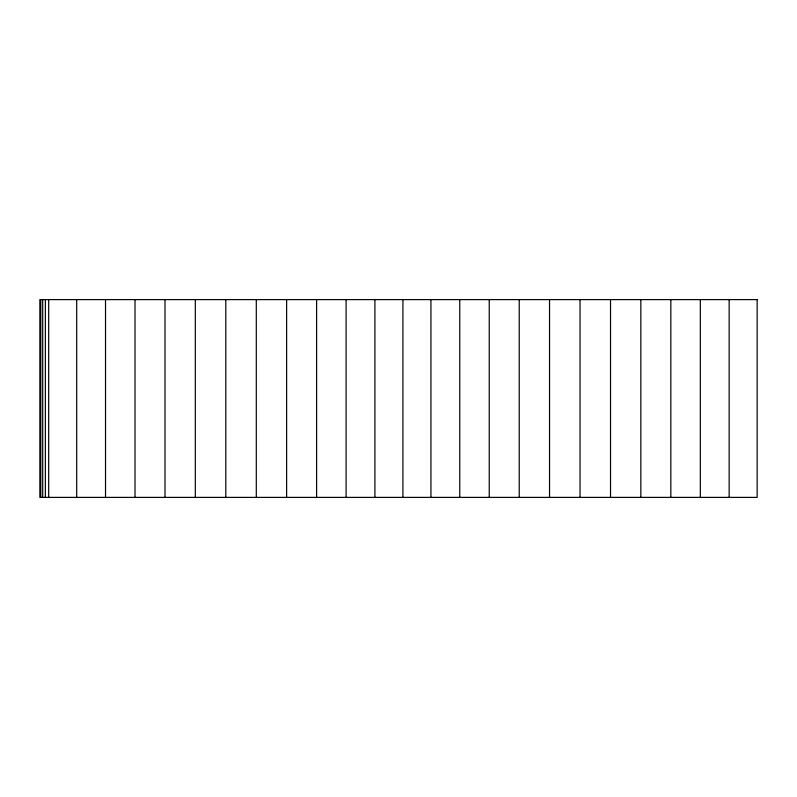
<?xml version="1.0" encoding="UTF-8"?>
<svg xmlns="http://www.w3.org/2000/svg" width="797" height="797" viewBox="0 0 797 797"><rect width="100%" height="100%" fill="white"/><g stroke="black" fill="none" stroke-linecap="round" stroke-linejoin="round"><path stroke-width="1.2" d="M729.145 299.612L729.145 497.388M700.324 299.612L700.324 497.388M670.835 299.612L670.835 497.388M640.848 299.612L640.848 497.388M610.522 299.612L610.522 497.388M580.037 299.612L580.037 497.388M549.541 299.612L549.541 497.388M519.226 299.612L519.226 497.388M489.238 299.612L489.238 497.388M459.749 299.612L459.749 497.388M430.928 299.612L430.928 497.388M402.923 299.612L402.923 497.388M374.919 299.612L374.919 497.388M346.087 299.612L346.087 497.388M316.608 299.612L316.608 497.388M286.621 299.612L286.621 497.388M256.295 299.612L256.295 497.388M225.81 299.612L225.81 497.388M195.315 299.612L195.315 497.388M164.999 299.612L164.999 497.388M135.012 299.612L135.012 497.388M105.523 299.612L105.523 497.388M76.691 299.612L76.691 497.388M48.687 299.612L48.687 497.388M45.379 299.612L45.379 497.388M42.689 299.612L42.689 497.388M40.806 299.612L40.806 497.388M757.15 299.612L39.85 299.612L39.85 497.388L757.15 497.388L757.15 299.612"/></g></svg>
